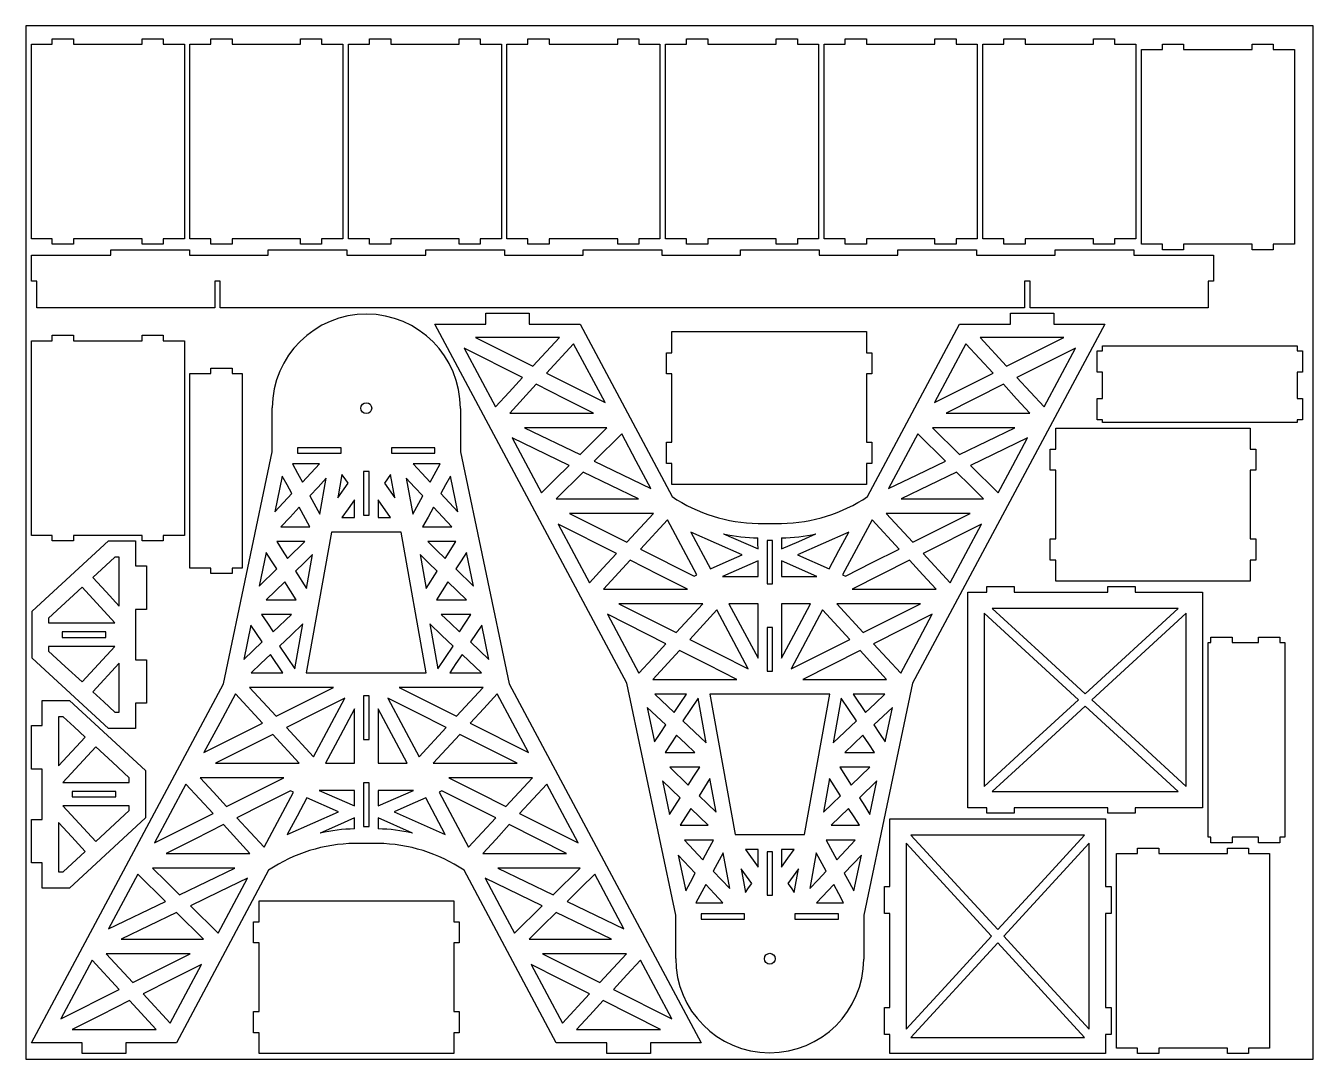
# Model space of a CAD drawing. Extents: x 0 to 710, y 0 to 570.
import ezdxf

# ---------------------------------------------------------------- set-up
doc = ezdxf.new("R2010")
doc.units = 0
doc.header["$MEASUREMENT"] = 0
doc.layers.add('DEFAULT', color=1, linetype='Continuous')

msp = doc.modelspace()

# ---------------------------------------------------------------- linework, layer by layer
at = {"color": 5}
msp.add_lwpolyline([(0, 0), (710, 0), (710, 570), (0, 570)], close=True, dxfattribs=at)
at = {"layer": 'DEFAULT'}
for p, q in [((14.6565, 559.8215), (14.6565, 562.8215)), ((14.6565, 562.8215), (26.40895, 562.8215)), ((26.40895, 562.8215), (26.40895, 559.8215)), ((64.1403, 559.8215), (64.1403, 562.8215)), ((64.1403, 562.8215), (75.7967, 562.8215)), ((75.7967, 562.8215), (75.7967, 559.8215)), ((102.02685, 559.8215), (102.02685, 562.8215)), ((102.02685, 562.8215), (113.7793, 562.8215)), ((113.7793, 562.8215), (113.7793, 559.8215)), ((151.5106, 559.8215), (151.5106, 562.8215)), ((151.5106, 562.8215), (163.16705, 562.8215)), ((163.16705, 562.8215), (163.16705, 559.8215)), ((189.48625, 559.8215), (189.48625, 562.8215)), ((189.48625, 562.8215), (201.2387, 562.8215)), ((201.2387, 562.8215), (201.2387, 559.8215)), ((238.9701, 559.8215), (238.9701, 562.8215)), ((238.9701, 562.8215), (250.6265, 562.8215)), ((250.6265, 562.8215), (250.6265, 559.8215)), ((276.94545, 559.8215), (276.94545, 562.8215)), ((276.94545, 562.8215), (288.6979, 562.8215)), ((288.6979, 562.8215), (288.6979, 559.8215)), ((326.42925, 559.8215), (326.42925, 562.8215)), ((326.42925, 562.8215), (338.08565, 562.8215)), ((338.08565, 562.8215), (338.08565, 559.8215)), ((364.40455, 559.8215), (364.40455, 562.8215)), ((364.40455, 562.8215), (376.157, 562.8215)), ((376.157, 562.8215), (376.157, 559.8215)), ((413.88835, 559.8215), (413.88835, 562.8215)), ((413.88835, 562.8215), (425.5448, 562.8215)), ((425.5448, 562.8215), (425.5448, 559.8215)), ((451.86375, 559.8215), (451.86375, 562.8215)), ((451.86375, 562.8215), (463.6162, 562.8215)), ((463.6162, 562.8215), (463.6162, 559.8215)), ((501.3475, 559.8215), (501.3475, 562.8215)), ((501.3475, 562.8215), (513.004, 562.8215)), ((513.004, 562.8215), (513.004, 559.8215)), ((539.323, 559.8215), (539.323, 562.8215)), ((539.323, 562.8215), (551.0755, 562.8215)), ((551.0755, 562.8215), (551.0755, 559.8215)), ((588.807, 559.8215), (588.807, 562.8215)), ((588.807, 562.8215), (600.463, 562.8215)), ((600.463, 562.8215), (600.463, 559.8215)), ((3.08885, 452.48655), (3.08885, 559.8215)), ((3.08885, 559.8215), (14.6565, 559.8215)), ((26.40895, 559.8215), (64.1403, 559.8215)), ((75.7967, 559.8215), (87.45915, 559.8215)), ((87.45915, 559.8215), (87.45915, 452.48655)), ((90.45915, 452.48655), (90.45915, 559.8215)), ((90.45915, 559.8215), (102.02685, 559.8215)), ((113.7793, 559.8215), (151.5106, 559.8215)), ((163.16705, 559.8215), (174.82945, 559.8215)), ((174.82945, 559.8215), (174.82945, 452.48655)), ((177.9186, 452.4865), (177.9186, 559.8215)), ((177.9186, 559.8215), (189.48625, 559.8215)), ((201.2387, 559.8215), (238.9701, 559.8215)), ((250.6265, 559.8215), (262.2889, 559.8215)), ((262.2889, 559.8215), (262.2889, 452.4865)), ((265.3778, 452.4865), (265.3778, 559.8215)), ((265.3778, 559.8215), (276.94545, 559.8215)), ((288.6979, 559.8215), (326.42925, 559.8215)), ((338.08565, 559.8215), (349.7481, 559.8215)), ((349.7481, 559.8215), (349.7481, 452.4865)), ((352.8369, 452.4862), (352.8369, 559.8215)), ((352.8369, 559.8215), (364.40455, 559.8215)), ((376.157, 559.8215), (413.88835, 559.8215)), ((425.5448, 559.8215), (437.2072, 559.8215)), ((437.2072, 559.8215), (437.2072, 452.4862)), ((440.2961, 452.4862), (440.2961, 559.8215)), ((440.2961, 559.8215), (451.86375, 559.8215)), ((463.6162, 559.8215), (501.3475, 559.8215)), ((513.004, 559.8215), (524.6665, 559.8215)), ((524.6665, 559.8215), (524.6665, 452.4862)), ((527.7555, 452.4862), (527.7555, 559.8215)), ((527.7555, 559.8215), (539.323, 559.8215)), ((551.0755, 559.8215), (588.807, 559.8215)), ((600.463, 559.8215), (612.1255, 559.8215)), ((612.1255, 559.8215), (612.1255, 452.4862)), ((615.2145, 449.4862), (615.2145, 556.8215)), ((615.2145, 556.8215), (626.782, 556.8215)), ((626.782, 556.8215), (626.782, 559.8215)), ((626.782, 559.8215), (638.5345, 559.8215)), ((638.5345, 559.8215), (638.5345, 556.8215)), ((638.5345, 556.8215), (676.266, 556.8215)), ((676.266, 556.8215), (676.266, 559.8215)), ((676.266, 559.8215), (687.9225, 559.8215)), ((687.9225, 559.8215), (687.9225, 556.8215)), ((687.9225, 556.8215), (699.585, 556.8215)), ((699.585, 556.8215), (699.585, 449.4862)), ((14.6565, 452.48655), (3.08885, 452.48655)), ((14.6565, 449.48655), (14.6565, 452.48655)), ((26.40895, 449.48655), (14.6565, 449.48655)), ((64.1403, 452.48655), (26.40895, 452.48655)), ((26.40895, 452.48655), (26.40895, 449.48655)), ((64.1403, 449.48655), (64.1403, 452.48655)), ((75.7967, 449.48655), (64.1403, 449.48655)), ((87.45915, 452.48655), (75.7967, 452.48655)), ((75.7967, 452.48655), (75.7967, 449.48655)), ((102.02685, 452.48655), (90.45915, 452.48655)), ((102.02685, 449.48655), (102.02685, 452.48655)), ((113.7793, 449.48655), (102.02685, 449.48655)), ((151.5106, 452.48655), (113.7793, 452.48655)), ((113.7793, 452.48655), (113.7793, 449.48655)), ((151.5106, 449.48655), (151.5106, 452.48655)), ((163.16705, 449.48655), (151.5106, 449.48655)), ((174.82945, 452.48655), (163.16705, 452.48655)), ((163.16705, 452.48655), (163.16705, 449.48655)), ((189.48625, 452.4865), (177.9186, 452.4865)), ((189.48625, 449.4865), (189.48625, 452.4865)), ((201.2387, 449.4865), (189.48625, 449.4865)), ((238.9701, 452.4865), (201.2387, 452.4865)), ((201.2387, 452.4865), (201.2387, 449.4865)), ((238.9701, 449.4865), (238.9701, 452.4865)), ((250.6265, 449.4865), (238.9701, 449.4865)), ((262.2889, 452.4865), (250.6265, 452.4865)), ((250.6265, 452.4865), (250.6265, 449.4865)), ((276.94545, 452.4865), (265.3778, 452.4865)), ((276.94545, 449.4865), (276.94545, 452.4865)), ((288.6979, 449.4865), (276.94545, 449.4865)), ((326.42925, 452.4865), (288.6979, 452.4865)), ((288.6979, 452.4865), (288.6979, 449.4865)), ((326.42925, 449.4865), (326.42925, 452.4865)), ((338.08565, 449.4865), (326.42925, 449.4865)), ((349.7481, 452.4865), (338.08565, 452.4865)), ((338.08565, 452.4865), (338.08565, 449.4865)), ((364.40455, 452.4862), (352.8369, 452.4862)), ((364.40455, 449.4862), (364.40455, 452.4862)), ((376.157, 449.4862), (364.40455, 449.4862)), ((413.88835, 452.4862), (376.157, 452.4862)), ((376.157, 452.4862), (376.157, 449.4862)), ((413.88835, 449.4862), (413.88835, 452.4862)), ((425.5448, 449.4862), (413.88835, 449.4862)), ((437.2072, 452.4862), (425.5448, 452.4862)), ((425.5448, 452.4862), (425.5448, 449.4862)), ((451.86375, 452.4862), (440.2961, 452.4862)), ((451.86375, 449.4862), (451.86375, 452.4862)), ((463.6162, 449.4862), (451.86375, 449.4862)), ((501.3475, 452.4862), (463.6162, 452.4862)), ((463.6162, 452.4862), (463.6162, 449.4862)), ((501.3475, 449.4862), (501.3475, 452.4862)), ((513.004, 449.4862), (501.3475, 449.4862)), ((524.6665, 452.4862), (513.004, 452.4862)), ((513.004, 452.4862), (513.004, 449.4862)), ((539.323, 452.4862), (527.7555, 452.4862)), ((539.323, 449.4862), (539.323, 452.4862)), ((551.0755, 449.4862), (539.323, 449.4862)), ((588.807, 452.4862), (551.0755, 452.4862)), ((551.0755, 452.4862), (551.0755, 449.4862)), ((588.807, 449.4862), (588.807, 452.4862)), ((600.463, 449.4862), (588.807, 449.4862)), ((612.1255, 452.4862), (600.463, 452.4862)), ((600.463, 452.4862), (600.463, 449.4862)), ((626.782, 449.4862), (615.2145, 449.4862)), ((626.782, 446.4862), (626.782, 449.4862)), ((676.266, 449.4862), (638.5345, 449.4862)), ((638.5345, 449.4862), (638.5345, 446.4862)), ((676.266, 446.4862), (676.266, 449.4862)), ((699.585, 449.4862), (687.9225, 449.4862)), ((687.9225, 449.4862), (687.9225, 446.4862)), ((3.0891, 429.14765), (3.0891, 443.39765)), ((3.08915, 443.39765), (46.93915, 443.39765)), ((46.93915, 443.39765), (46.93915, 446.39765)), ((46.93915, 446.39765), (90.33915, 446.39765)), ((90.33915, 446.39765), (90.33915, 443.39765)), ((90.33915, 443.39765), (133.7391, 443.39765)), ((133.7391, 443.39765), (133.7391, 446.39765)), ((133.7391, 446.39765), (177.1391, 446.39765)), ((177.1391, 446.39765), (177.1391, 443.39765)), ((177.1391, 443.39765), (220.5391, 443.39765)), ((220.5391, 443.39765), (220.5391, 446.39765)), ((220.5391, 446.39765), (263.9391, 446.39765)), ((263.9391, 446.39765), (263.9391, 443.39765)), ((263.9391, 443.39765), (307.3391, 443.39765)), ((307.3391, 443.39765), (307.3391, 446.39765)), ((307.3391, 446.39765), (350.7391, 446.39765)), ((350.7391, 446.39765), (350.7391, 443.39765)), ((350.7391, 443.39765), (394.1391, 443.39765)), ((394.1391, 443.39765), (394.1391, 446.39765)), ((394.1391, 446.39765), (437.5391, 446.39765)), ((437.5391, 446.39765), (437.5391, 443.39765)), ((437.5391, 443.39765), (480.9391, 443.39765)), ((480.9391, 443.39765), (480.9391, 446.39765)), ((480.9391, 446.39765), (524.339, 446.39765)), ((524.339, 446.39765), (524.339, 443.39765)), ((524.339, 443.39765), (567.739, 443.39765)), ((567.739, 443.39765), (567.739, 446.39765)), ((567.739, 446.39765), (611.139, 446.39765)), ((611.139, 446.39765), (611.139, 443.39765)), ((611.139, 443.39765), (654.989, 443.39765)), ((638.5345, 446.4862), (626.782, 446.4862)), ((654.989, 443.39765), (654.989, 429.14765)), ((687.9225, 446.4862), (676.266, 446.4862)), ((6.0891, 429.14765), (3.0891, 429.14765)), ((6.0891, 414.44765), (6.0891, 429.14765)), ((107.2391, 429.14765), (104.2391, 429.14765)), ((104.2391, 429.14765), (104.2391, 414.44765)), ((107.2391, 414.44765), (107.2391, 429.14765)), ((553.839, 429.14765), (550.839, 429.14765)), ((550.839, 429.14765), (550.839, 414.44765)), ((553.839, 414.44765), (553.839, 429.14765)), ((654.989, 429.14765), (651.989, 429.14765)), ((651.989, 429.14765), (651.989, 414.44765)), ((104.2391, 414.44765), (6.0891, 414.44765)), ((550.839, 414.44765), (107.2391, 414.44765)), ((651.989, 414.44765), (553.839, 414.44765)), ((331.55825, 207.48285), (225.58925, 405.44735)), ((225.58925, 405.44735), (253.63275, 405.44735)), ((253.63275, 405.44735), (253.63275, 411.44735)), ((253.63275, 411.44735), (277.63275, 411.44735)), ((277.63275, 411.44735), (277.63275, 405.44735)), ((277.63275, 405.44735), (305.67625, 405.44735)), ((305.67625, 405.44735), (356.4221, 310.29885)), ((464.1892, 310.29885), (514.935, 405.44735)), ((595.022, 405.44735), (489.053, 207.48285)), ((514.935, 405.44735), (542.9785, 405.44735)), ((542.9785, 405.44735), (542.9785, 411.44735)), ((542.9785, 411.44735), (566.9785, 411.44735)), ((566.9785, 411.44735), (566.9785, 405.44735)), ((566.9785, 405.44735), (595.022, 405.44735)), ((14.6565, 396.27865), (14.6565, 399.27865)), ((14.6565, 399.27865), (26.40895, 399.27865)), ((26.40895, 399.27865), (26.40895, 396.27865)), ((64.1403, 396.27865), (64.1403, 399.27865)), ((64.1403, 399.27865), (75.7967, 399.27865)), ((75.7967, 399.27865), (75.7967, 396.27865)), ((294.3376, 398.09135), (248.1064, 398.09135)), ((248.1064, 398.09135), (279.7004, 382.19435)), ((287.019, 390.14285), (294.3376, 398.09135)), ((356.31805, 389.6663), (356.31805, 401.32875)), ((356.31805, 401.32875), (463.6531, 401.32875)), ((463.6531, 401.32875), (463.6531, 389.6663)), ((572.505, 398.0912), (526.2735, 398.0912)), ((526.2735, 398.0912), (540.911, 382.1942)), ((556.708, 390.14275), (572.505, 398.0912)), ((3.08885, 288.94355), (3.08885, 396.27865)), ((3.08885, 396.27865), (14.6565, 396.27865)), ((26.40895, 396.27865), (64.1403, 396.27865)), ((75.7967, 396.27865), (87.45915, 396.27865)), ((87.45915, 396.27865), (87.45915, 288.94355)), ((274.0201, 376.0252), (241.7685, 392.25305)), ((241.7685, 392.25305), (259.0782, 359.7973)), ((302.1334, 394.6529), (287.19155, 378.4251)), ((319.44315, 362.19725), (302.1334, 394.6529)), ((518.478, 394.65285), (501.168, 362.19715)), ((533.4195, 378.425), (518.478, 394.65285)), ((578.8425, 392.25295), (546.591, 376.0251)), ((570.188, 376.0251), (578.8425, 392.25295)), ((590.762, 379.0065), (590.762, 390.7296)), ((590.762, 390.7296), (593.762, 390.7296)), ((593.762, 390.7296), (593.762, 393.39985)), ((593.762, 393.39985), (701.0965, 393.39985)), ((701.0965, 393.39985), (701.0965, 390.7296)), ((701.0965, 390.7296), (704.0965, 390.7296)), ((704.0965, 390.7296), (704.0965, 379.0065)), ((279.7004, 382.19435), (287.019, 390.1428)), ((353.31805, 378.0099), (353.31805, 389.6663)), ((353.31805, 389.6663), (356.31805, 389.6663)), ((463.6531, 389.6663), (466.6531, 389.6663)), ((466.6531, 389.6663), (466.6531, 378.0099)), ((540.911, 382.1942), (556.708, 390.1427)), ((90.45915, 270.8962), (90.45915, 378.19965)), ((90.45915, 378.19965), (102.1166, 378.19965)), ((102.1166, 378.19965), (102.1166, 381.19965)), ((102.1166, 381.19965), (113.88305, 381.19965)), ((113.88305, 381.19965), (113.88305, 378.19965)), ((113.88305, 378.19965), (119.3547, 378.19965)), ((119.3547, 378.19965), (119.3547, 270.8962)), ((287.19155, 378.4251), (303.3173, 370.31115)), ((356.31805, 378.0099), (353.31805, 378.0099)), ((356.31805, 340.27855), (356.31805, 378.0099)), ((466.6531, 378.0099), (463.6531, 378.0099)), ((463.6531, 378.0099), (463.6531, 340.27855)), ((517.294, 370.31105), (533.4195, 378.425)), ((593.762, 379.0065), (590.762, 379.0065)), ((593.762, 364.46425), (593.762, 379.0065)), ((704.0965, 379.0065), (701.0965, 379.0065)), ((701.0965, 379.0065), (701.0965, 364.46425)), ((266.54915, 367.91125), (274.0201, 376.0252)), ((281.51125, 372.2559), (266.874, 356.3589)), ((297.30825, 364.30745), (281.51125, 372.2559)), ((303.31735, 370.31115), (319.44315, 362.19725)), ((501.168, 362.19715), (517.294, 370.31105)), ((539.1, 372.2558), (507.506, 356.3588)), ((546.4185, 364.3073), (539.1, 372.2558)), ((546.591, 376.0251), (561.533, 359.7972)), ((561.533, 359.7972), (570.188, 376.0251)), ((259.0782, 359.7973), (266.54915, 367.91125)), ((313.1052, 356.3589), (297.30825, 364.3074)), ((553.737, 356.3588), (546.4185, 364.3073)), ((590.762, 352.74105), (590.762, 364.46425)), ((590.762, 364.46425), (593.762, 364.46425)), ((701.0965, 364.46425), (704.0965, 364.46425)), ((704.0965, 364.46425), (704.0965, 352.74105)), ((135.94675, 335.0944), (135.94705, 359.27745)), ((239.6639, 358.90165), (239.66425, 335.0944)), ((266.874, 356.3589), (313.1052, 356.3589)), ((507.506, 356.3588), (553.737, 356.3588)), ((320.5207, 348.29485), (275.11095, 348.29485)), ((275.11095, 348.29485), (305.6722, 333.5642)), ((313.09645, 340.92955), (320.5207, 348.29485)), ((545.5005, 348.29475), (500.0905, 348.29475)), ((500.0905, 348.29475), (514.939, 333.5641)), ((530.2195, 340.92945), (545.5005, 348.29475)), ((567.958, 336.4741), (567.958, 348.13655)), ((567.958, 348.13655), (675.293, 348.13655)), ((593.762, 352.74105), (590.762, 352.74105)), ((593.762, 351.22535), (593.762, 352.74105)), ((701.0965, 351.22535), (593.762, 351.22535)), ((675.293, 348.13655), (675.293, 336.4741)), ((704.0965, 352.74105), (701.0965, 352.74105)), ((701.0965, 352.74105), (701.0965, 351.22535)), ((299.59925, 327.5395), (268.21425, 342.66725)), ((268.21425, 342.66725), (284.3505, 312.4118)), ((305.6722, 333.5642), (313.09645, 340.92955)), ((328.6269, 344.97755), (313.3781, 329.8499)), ((336.69505, 329.8499), (328.6269, 344.97755)), ((491.98435, 344.97755), (475.8481, 314.7221)), ((507.233, 329.84985), (491.98435, 344.97755)), ((514.939, 333.5641), (530.2195, 340.92945)), ((552.397, 342.6671), (521.012, 327.53935)), ((544.329, 327.53935), (552.397, 342.6671)), ((109.0581, 207.0533), (135.94675, 335.0944)), ((149.93025, 337.30235), (149.93025, 334.30235)), ((173.93025, 337.30235), (149.93025, 337.30235)), ((149.93025, 334.30235), (173.93025, 334.30235)), ((173.93025, 334.30235), (173.93025, 337.30235)), ((201.68025, 337.30235), (201.68025, 334.30235)), ((225.68025, 337.30235), (201.68025, 337.30235)), ((201.68025, 334.30235), (225.68025, 334.30235)), ((225.68025, 334.30235), (225.68025, 337.30235)), ((239.66425, 335.0944), (266.5529, 207.05325)), ((353.31805, 328.5261), (353.31805, 340.27855)), ((353.31805, 340.27855), (356.31805, 340.27855)), ((463.6531, 340.27855), (466.6531, 340.27855)), ((466.6531, 340.27855), (466.6531, 328.5261)), ((564.958, 324.81765), (564.958, 336.4741)), ((564.958, 336.4741), (567.958, 336.4741)), ((675.293, 336.4741), (678.293, 336.4741)), ((678.293, 336.4741), (678.293, 324.81765)), ((161.9843, 328.3038), (147.0689, 328.3038)), ((147.0689, 328.3038), (149.81675, 323.27295)), ((152.5646, 318.2421), (161.9843, 328.3038)), ((228.54155, 328.30385), (213.62615, 328.30385)), ((213.62615, 328.30385), (218.336, 323.273)), ((223.0459, 318.24215), (228.54155, 328.30385)), ((291.9749, 319.9757), (299.59925, 327.5395)), ((313.3781, 329.8499), (344.76315, 314.72215)), ((344.76315, 314.72215), (336.695, 329.8499)), ((356.31805, 328.5261), (353.31805, 328.5261)), ((356.31805, 316.95845), (356.31805, 328.5261)), ((466.6531, 328.5261), (463.6531, 328.5261)), ((463.6531, 328.5261), (463.6531, 316.95845)), ((491.5406, 322.28595), (507.233, 329.84985)), ((521.012, 327.53935), (536.2605, 312.4117)), ((536.2605, 312.4117), (544.329, 327.53935)), ((141.43505, 321.64815), (137.2945, 301.9314)), ((144.07285, 316.8187), (141.43505, 321.64815)), ((149.81675, 323.27295), (152.5646, 318.2421)), ((165.7472, 320.42025), (161.2088, 315.5726)), ((162.1848, 300.62905), (165.7472, 320.42025)), ((174.3852, 322.4894), (172.0581, 309.56095)), ((176.0999, 320.07605), (174.3852, 322.4894)), ((177.81465, 317.6628), (176.0999, 320.0761)), ((186.30525, 324.0793), (186.30525, 300.0793)), ((189.30525, 324.0793), (186.30525, 324.0793)), ((189.30525, 300.0793), (189.30525, 324.0793)), ((199.5106, 320.0761), (197.7959, 317.6628)), ((201.2253, 322.4894), (199.51055, 320.07605)), ((203.5524, 309.56095), (201.2253, 322.4894)), ((214.40165, 315.57265), (209.8632, 320.4203)), ((209.8632, 320.4203), (213.42565, 300.6291)), ((218.336, 323.273), (223.0459, 318.24215)), ((234.17545, 321.64815), (231.5376, 316.81875)), ((238.31595, 301.93145), (234.17545, 321.64815)), ((284.3505, 312.4118), (291.9749, 319.97565)), ((307.30525, 323.82525), (292.4567, 309.0945)), ((322.58585, 316.45985), (307.30525, 323.82525)), ((475.8481, 314.7221), (491.5406, 322.2859)), ((513.306, 323.82505), (482.7448, 309.09435)), ((520.73, 316.4597), (513.306, 323.82505)), ((567.958, 324.81765), (564.958, 324.81765)), ((567.958, 287.08635), (567.958, 324.81765)), ((678.293, 324.81765), (675.293, 324.81765)), ((675.293, 324.81765), (675.293, 287.08635)), ((146.7107, 311.98925), (144.07285, 316.8187)), ((161.2088, 315.5726), (156.67045, 310.72495)), ((172.0581, 309.56095), (177.81465, 317.6628)), ((197.7959, 317.6628), (203.5524, 309.56095)), ((218.93995, 310.725), (214.40165, 315.57265)), ((231.5376, 316.81875), (228.8998, 311.9893)), ((337.86645, 309.0945), (322.58585, 316.45985)), ((463.6531, 316.95845), (356.31805, 316.95845)), ((528.1545, 309.09435), (520.73, 316.4597)), ((137.2945, 301.9314), (146.7107, 311.98925)), ((156.67045, 310.72495), (162.1848, 300.62905)), ((181.3043, 308.52925), (177.84185, 303.6562)), ((181.3043, 298.78315), (181.3043, 308.52925)), ((201.23115, 298.78315), (194.3063, 308.52925)), ((194.3063, 308.52925), (194.3063, 303.6562)), ((213.42565, 300.6291), (218.93995, 310.725)), ((228.8998, 311.9893), (238.31595, 301.93145)), ((292.4567, 309.0945), (337.86645, 309.0945)), ((482.7448, 309.09435), (528.1545, 309.09435)), ((145.75, 299.0602), (140.6834, 293.6483)), ((150.8166, 304.4721), (145.75, 299.0602)), ((156.7285, 293.6483), (150.8166, 304.4721)), ((177.84185, 303.6562), (174.3794, 298.78315)), ((174.3794, 298.78315), (181.3043, 298.78315)), ((186.30525, 300.0793), (189.30525, 300.0793)), ((194.3063, 303.6562), (194.3063, 298.78315)), ((194.3063, 298.78315), (201.23115, 298.78315)), ((221.83795, 299.0602), (218.882, 293.6483)), ((224.7939, 304.4721), (221.83795, 299.0602)), ((234.9271, 293.6483), (224.7939, 304.4721)), ((346.1034, 301.0305), (299.8722, 301.0305)), ((299.8722, 301.0305), (331.4662, 285.13355)), ((338.78475, 293.08205), (346.1034, 301.0305)), ((520.739, 301.03035), (474.5078, 301.03035)), ((474.5078, 301.03035), (489.14505, 285.1334)), ((504.942, 293.0819), (520.739, 301.03035)), ((140.6834, 293.6483), (156.7285, 293.6483)), ((218.882, 293.6483), (234.9271, 293.6483)), ((325.78585, 278.9643), (293.53425, 295.19215)), ((293.53425, 295.19215), (310.844, 262.7365)), ((331.4662, 285.13355), (338.7848, 293.08205)), ((353.8992, 297.592), (338.9573, 281.36415)), ((370.1392, 267.142), (353.8992, 297.592)), ((403.80465, 295.52765), (416.80665, 295.52765)), ((466.712, 297.592), (450.472, 267.14195)), ((481.6539, 281.36415), (466.712, 297.592)), ((489.14505, 285.1334), (504.942, 293.0819)), ((527.077, 295.19205), (494.8254, 278.9642)), ((518.422, 278.9642), (527.077, 295.19205)), ((14.6565, 288.94355), (3.08885, 288.94355)), ((3.58885, 247.19355), (45.58885, 285.94355)), ((14.6565, 285.94355), (14.6565, 288.94355)), ((26.40895, 285.94355), (14.6565, 285.94355)), ((64.1403, 288.94355), (26.40895, 288.94355)), ((26.40895, 288.94355), (26.40895, 285.94355)), ((45.58885, 285.94355), (60.58885, 285.94355)), ((60.58885, 285.94355), (60.58885, 272.06855)), ((64.1403, 285.94355), (64.1403, 288.94355)), ((75.7967, 285.94355), (64.1403, 285.94355)), ((87.45915, 288.94355), (75.7967, 288.94355)), ((75.7967, 288.94355), (75.7967, 285.94355)), ((153.89205, 285.51345), (138.4031, 285.51345)), ((138.4031, 285.51345), (141.3666, 280.85325)), ((144.3301, 276.1931), (153.89205, 285.51345)), ((168.6538, 290.6483), (154.7136, 213.2025)), ((187.80525, 290.6483), (168.6538, 290.6483)), ((206.9567, 290.6483), (187.8053, 290.6483)), ((220.89695, 213.2025), (206.9567, 290.6483)), ((237.20735, 285.5135), (221.7185, 285.5135)), ((221.7185, 285.5135), (226.49945, 280.8533)), ((231.2804, 276.19315), (237.20735, 285.5135)), ((394.9922, 278.13955), (366.7472, 290.63805)), ((366.7472, 290.63805), (377.5334, 270.4139)), ((384.86445, 289.7991), (403.8059, 281.41745)), ((403.8029, 284.4736), (403.79995, 287.52975)), ((403.8059, 281.41745), (403.8029, 284.4736)), ((411.80565, 286.12605), (408.80565, 286.12605)), ((408.80565, 286.12605), (408.80565, 262.12605)), ((411.80565, 262.12605), (411.80565, 286.12605)), ((416.8113, 287.52975), (416.80535, 281.41745)), ((416.80535, 281.41745), (426.27605, 285.60825)), ((453.864, 290.63805), (425.619, 278.13955)), ((426.27605, 285.60825), (435.74675, 289.7991)), ((448.4709, 280.526), (453.864, 290.63805)), ((564.958, 275.33385), (564.958, 287.08635)), ((564.958, 287.08635), (567.958, 287.08635)), ((675.293, 287.08635), (678.293, 287.08635)), ((678.293, 287.08635), (678.293, 275.33385)), ((49.10645, 276.94355), (36.94305, 265.7214)), ((51.58885, 276.94355), (49.10645, 276.94355)), ((51.58885, 249.8472), (51.58885, 276.94355)), ((132.58465, 279.50345), (128.6876, 260.94585)), ((135.48165, 274.9478), (132.58465, 279.50345)), ((141.3666, 280.85325), (144.3301, 276.1931)), ((158.1697, 278.3231), (153.47975, 273.7516)), ((154.8178, 259.701), (158.1697, 278.3231)), ((222.13075, 273.7517), (217.44075, 278.3232)), ((217.44075, 278.3232), (220.79275, 259.7011)), ((226.49945, 280.8533), (231.2804, 276.19315)), ((243.0258, 279.50345), (240.1288, 274.9478)), ((246.9229, 260.94585), (243.0258, 279.50345)), ((318.3149, 270.85045), (325.78585, 278.9643)), ((338.9573, 281.36415), (368.58745, 266.45535)), ((386.2628, 274.27675), (394.9922, 278.13955)), ((425.619, 278.13955), (443.0778, 270.41395)), ((443.0778, 270.41395), (448.4709, 280.52605)), ((466.8388, 273.90975), (481.6539, 281.36415)), ((494.8254, 278.9642), (509.7675, 262.73635)), ((509.7675, 262.73635), (518.422, 278.9642)), ((60.58885, 272.06855), (66.58885, 272.06855)), ((66.58885, 272.06855), (66.58885, 248.06855)), ((102.1166, 270.8962), (90.45915, 270.8962)), ((102.1166, 267.8646), (102.1166, 270.8962)), ((119.3547, 270.8962), (113.88305, 270.8962)), ((113.88305, 270.8962), (113.88305, 267.8646)), ((128.6876, 260.94585), (138.3787, 270.39215)), ((138.3787, 270.39215), (135.48165, 274.9478)), ((153.4798, 273.7516), (148.7898, 269.1801)), ((226.8207, 269.1802), (222.13075, 273.7517)), ((240.1288, 274.9478), (237.23175, 270.39215)), ((237.23175, 270.39215), (246.9229, 260.94585)), ((310.844, 262.7365), (318.3149, 270.85045)), ((333.277, 275.1951), (318.6398, 259.2981)), ((349.074, 267.2466), (333.277, 275.1951)), ((377.5334, 270.4139), (386.2628, 274.2767)), ((403.80465, 274.8612), (384.3178, 266.2382)), ((403.80465, 270.5497), (403.80465, 274.8612)), ((403.80465, 266.2382), (403.80465, 270.5497)), ((436.29345, 266.2382), (416.8066, 274.8612)), ((416.8066, 274.8612), (416.8066, 266.2382)), ((452.02375, 266.4553), (466.83885, 273.90975)), ((487.33425, 275.195), (455.74025, 259.29795)), ((494.65285, 267.2465), (487.33425, 275.195)), ((567.958, 275.33385), (564.958, 275.33385)), ((567.958, 263.7662), (567.958, 275.33385)), ((678.293, 275.33385), (675.293, 275.33385)), ((675.293, 275.33385), (675.293, 263.7662)), ((36.94305, 265.7214), (44.26595, 257.7843)), ((113.88305, 267.8646), (102.1166, 267.8646)), ((142.83845, 263.37915), (137.73255, 258.4023)), ((149.1682, 253.4254), (142.83845, 263.37915)), ((148.7898, 269.1801), (154.8178, 259.701)), ((220.79275, 259.7011), (226.8207, 269.1802)), ((232.77215, 263.37915), (229.6072, 258.4023)), ((242.98385, 253.4254), (232.77215, 263.37915)), ((364.871, 259.2981), (349.074, 267.2466)), ((368.58745, 266.45535), (369.36335, 266.79865)), ((369.36335, 266.79865), (370.1392, 267.142)), ((384.3178, 266.2382), (403.80465, 266.2382)), ((416.8066, 266.2382), (426.55, 266.2382)), ((426.55, 266.2382), (436.29345, 266.2382)), ((450.472, 267.14195), (452.02375, 266.4553)), ((501.9715, 259.29795), (494.65285, 267.24645)), ((675.293, 263.7662), (567.958, 263.7662)), ((31.0633, 260.2966), (12.58885, 243.25175)), ((49.14945, 240.69355), (31.0633, 260.2966)), ((44.26595, 257.7843), (51.58885, 249.8472)), ((137.73255, 258.4023), (132.6267, 253.4254)), ((229.6072, 258.4023), (226.4423, 253.4254)), ((318.6398, 259.2981), (364.871, 259.2981)), ((408.80565, 262.12605), (411.80565, 262.12605)), ((455.74025, 259.29795), (501.9715, 259.29795)), ((519.4775, 138.67765), (519.4775, 257.6776)), ((519.4775, 257.6776), (529.9775, 257.6776)), ((529.9775, 257.6776), (529.9775, 260.6776)), ((529.9775, 260.6776), (544.9775, 260.6776)), ((544.9775, 260.6776), (544.9775, 257.6776)), ((544.9775, 257.6776), (596.7275, 257.6776)), ((596.7275, 257.6776), (596.7275, 260.6776)), ((596.7275, 260.6776), (611.7275, 260.6776)), ((611.7275, 260.6776), (611.7275, 257.6776)), ((611.7275, 257.6776), (648.9775, 257.6776)), ((648.9775, 257.6776), (648.9775, 138.6776)), ((132.6267, 253.4254), (149.1682, 253.4254)), ((226.4423, 253.4254), (242.98385, 253.4254)), ((373.35815, 251.23405), (327.12695, 251.23405)), ((327.12695, 251.23405), (358.72095, 235.3371)), ((366.03955, 243.28555), (373.35815, 251.23405)), ((403.80465, 251.23405), (387.80455, 251.23405)), ((387.80455, 251.23405), (403.80465, 221.2339)), ((403.80465, 236.23395), (403.80465, 251.23405)), ((432.80675, 251.23405), (416.80665, 251.23405)), ((416.80665, 251.23405), (416.80665, 221.2339)), ((424.80665, 236.23395), (432.80675, 251.23405)), ((493.48425, 251.23405), (447.25305, 251.23405)), ((447.25305, 251.23405), (461.89025, 235.3371)), ((477.68725, 243.28555), (493.48425, 251.23405)), ((635.489, 248.67765), (532.9665, 248.67765)), ((532.9665, 248.67765), (558.597, 225.12525)), ((584.2275, 201.5729), (635.489, 248.67765)), ((3.58885, 221.19355), (3.58885, 247.19355)), ((12.58885, 243.25175), (12.58885, 241.97265)), ((12.58885, 241.97265), (12.58885, 240.69355)), ((66.58885, 248.06855), (60.58885, 248.06855)), ((60.58885, 248.06855), (60.58885, 220.31855)), ((146.49935, 245.29055), (130.0844, 245.29055)), ((130.0844, 245.29055), (133.26335, 240.5481)), ((136.4423, 235.80555), (146.49935, 245.29055)), ((245.5261, 245.29055), (229.11115, 245.29055)), ((229.11115, 245.29055), (234.1397, 240.54805)), ((239.1682, 235.80555), (245.5261, 245.29055)), ((353.04065, 229.1679), (320.78905, 245.39575)), ((320.78905, 245.39575), (338.09875, 212.94005)), ((358.72095, 235.3371), (366.03955, 243.28555)), ((381.15395, 247.79565), (366.2121, 231.5678)), ((398.4637, 215.33995), (381.15395, 247.79565)), ((439.4573, 247.79565), (422.1475, 215.33995)), ((454.39915, 231.5678), (439.4573, 247.79565)), ((461.89025, 235.3371), (477.68725, 243.28555)), ((499.82215, 245.39575), (467.57055, 229.1679)), ((491.1673, 229.1679), (499.82215, 245.39575)), ((580.533, 198.17765), (528.4775, 246.01215)), ((528.4775, 246.01215), (528.4775, 150.3431)), ((639.9775, 246.01215), (587.9225, 198.17765)), ((639.9775, 150.3431), (639.9775, 246.01215)), ((12.58885, 240.69355), (49.14945, 240.69355)), ((44.08885, 235.69355), (20.08885, 235.69355)), ((20.08885, 235.69355), (20.08885, 232.69355)), ((44.08885, 232.69355), (44.08885, 235.69355)), ((124.18125, 239.48705), (120.1891, 220.4769)), ((127.3117, 234.8169), (124.18125, 239.48705)), ((130.44215, 230.14675), (127.3117, 234.8169)), ((133.26335, 240.54805), (136.4423, 235.80555)), ((152.80585, 240.05635), (146.367, 233.98375)), ((148.35645, 215.33745), (152.80585, 240.05635)), ((229.2435, 233.98375), (222.80465, 240.05635)), ((222.80465, 240.05635), (227.25405, 215.33745)), ((234.1397, 240.54805), (239.1682, 235.80555)), ((248.2988, 234.81685), (245.16835, 230.1467)), ((251.42925, 239.487), (248.2988, 234.81685)), ((255.4214, 220.47685), (251.42925, 239.487)), ((403.80465, 221.2339), (403.80465, 236.23395)), ((411.8056, 238.12605), (408.8056, 238.12605)), ((408.8056, 238.12605), (408.8056, 214.12605)), ((411.8056, 214.12605), (411.8056, 238.12605)), ((416.80665, 221.2339), (424.8067, 236.23395)), ((49.14945, 227.69355), (12.58885, 227.69355)), ((12.58885, 227.69355), (12.58885, 225.13535)), ((20.08885, 232.69355), (44.08885, 232.69355)), ((31.0633, 208.0905), (49.14945, 227.69355)), ((120.1891, 220.4769), (130.44215, 230.14675)), ((146.367, 233.98375), (139.9282, 227.91115)), ((139.9282, 227.91115), (148.35645, 215.33745)), ((227.25405, 215.33745), (235.68235, 227.91115)), ((235.68235, 227.91115), (229.24355, 233.98375)), ((245.16835, 230.1467), (255.4214, 220.47685)), ((345.5697, 221.05395), (353.04065, 229.1679)), ((366.2121, 231.5678), (382.3379, 223.45385)), ((438.27335, 223.45385), (454.39915, 231.5678)), ((467.57055, 229.1679), (482.51245, 212.9401)), ((482.51245, 212.9401), (491.1673, 229.1679)), ((652.0665, 122.42355), (652.0665, 229.758)), ((652.0665, 229.758), (653.582, 229.758)), ((653.582, 229.758), (653.582, 232.758)), ((653.582, 232.758), (665.3055, 232.758)), ((665.3055, 232.758), (665.3055, 229.758)), ((665.3055, 229.758), (679.8475, 229.758)), ((679.8475, 229.758), (679.8475, 232.758)), ((679.8475, 232.758), (691.571, 232.758)), ((691.571, 232.758), (691.571, 229.758)), ((691.571, 229.758), (694.241, 229.758)), ((694.241, 229.758), (694.241, 122.42355)), ((45.58885, 182.44355), (3.58885, 221.19355)), ((12.58885, 225.13535), (21.8261, 216.6129)), ((60.58885, 220.31855), (66.58885, 220.31855)), ((66.58885, 220.31855), (66.58885, 196.31855)), ((135.0344, 223.2958), (129.68345, 218.24915)), ((141.8, 213.20255), (135.0344, 223.2958)), ((240.5761, 223.29575), (237.1933, 218.2491)), ((251.2781, 213.2025), (240.5761, 223.29575)), ((338.09875, 212.94005), (345.5697, 221.05395)), ((360.5318, 225.3986), (345.89455, 209.50165)), ((376.3288, 217.4501), (360.5318, 225.3986)), ((382.3379, 223.45385), (398.4637, 215.33995)), ((422.1475, 215.33995), (438.2733, 223.45385)), ((460.0794, 225.3986), (428.48545, 209.50165)), ((467.39805, 217.4501), (460.0794, 225.3986)), ((558.597, 225.12525), (584.2275, 201.5729)), ((21.8261, 216.6129), (31.0633, 208.0905)), ((51.58885, 218.53985), (36.94305, 202.6657)), ((51.58885, 191.44355), (51.58885, 218.53985)), ((129.68345, 218.24915), (124.33245, 213.20255)), ((124.33245, 213.20255), (141.8, 213.20255)), ((154.7136, 213.2025), (220.89695, 213.2025)), ((237.1933, 218.2491), (233.8105, 213.2025)), ((233.8105, 213.2025), (251.2781, 213.2025)), ((392.12575, 209.50165), (376.32885, 217.4501)), ((408.8056, 214.12605), (411.8056, 214.12605)), ((474.71665, 209.50165), (467.39805, 217.4501)), ((3.0891, 9.08885), (109.0581, 207.0533)), ((266.5529, 207.05325), (372.5219, 9.0888)), ((358.44685, 79.4417), (331.55825, 207.48285)), ((345.89455, 209.50165), (392.12575, 209.50165)), ((428.48545, 209.50165), (474.71665, 209.50165)), ((489.053, 207.48285), (462.16435, 79.4417)), ((36.94305, 202.6657), (43.02475, 197.0546)), ((115.5985, 201.59645), (106.94365, 185.3686)), ((130.54035, 185.3686), (115.5985, 201.59645)), ((169.62545, 205.03485), (123.39425, 205.03485)), ((123.39425, 205.03485), (130.7129, 197.08635)), ((138.0315, 189.13785), (169.62545, 205.03485)), ((158.6537, 166.74075), (175.9634, 199.1965)), ((175.9634, 199.1965), (159.8376, 191.08255)), ((186.30535, 200.4104), (186.30535, 176.4104)), ((189.30535, 200.4104), (186.30535, 200.4104)), ((189.30535, 176.4104), (189.30535, 200.4104)), ((215.77305, 191.08255), (199.64725, 199.1965)), ((199.64725, 199.1965), (216.95695, 166.74075)), ((252.21635, 205.0348), (205.98515, 205.0348)), ((205.98515, 205.0348), (221.78215, 197.0863)), ((237.57915, 189.1378), (252.21635, 205.0348)), ((260.0122, 201.59645), (252.54125, 193.4825)), ((277.3219, 169.14075), (260.0122, 201.59645)), ((364.3004, 201.334), (346.8328, 201.334)), ((346.8328, 201.334), (357.5348, 191.24075)), ((360.91755, 196.28735), (364.3004, 201.334)), ((370.8568, 199.199), (362.42855, 186.6253)), ((375.3062, 174.4801), (370.8568, 199.199)), ((443.39725, 201.334), (377.21395, 201.334)), ((377.21395, 201.334), (391.1542, 123.88815)), ((429.457, 123.88815), (443.39725, 201.334)), ((449.7544, 199.199), (445.305, 174.4801)), ((458.18265, 186.6253), (449.7544, 199.199)), ((473.77845, 201.33395), (456.31085, 201.33395)), ((456.31085, 201.33395), (463.07645, 191.2407)), ((468.42745, 196.2873), (473.77845, 201.33395)), ((9.08885, 184.06845), (9.08885, 197.94345)), ((9.08885, 197.94345), (24.08885, 197.94345)), ((24.08885, 197.94345), (66.08885, 159.19345)), ((43.02475, 197.0546), (49.10645, 191.44355)), ((66.58885, 196.31855), (60.58885, 196.31855)), ((60.58885, 196.31855), (60.58885, 182.44355)), ((130.7129, 197.08635), (138.0315, 189.13785)), ((181.30435, 193.3026), (173.3043, 178.30245)), ((181.30435, 163.3024), (181.30435, 193.3026)), ((210.30645, 163.3024), (194.30635, 193.3026)), ((194.30635, 193.3026), (194.30635, 178.3025)), ((221.78215, 197.0863), (237.57915, 189.1378)), ((252.54125, 193.4825), (245.0703, 185.3686)), ((352.94245, 184.38975), (342.68945, 194.05965)), ((342.68945, 194.05965), (346.68155, 175.04945)), ((357.5348, 191.24075), (360.9176, 196.28735)), ((463.07645, 191.2407), (468.42745, 196.2873)), ((477.9218, 194.05965), (467.66875, 184.3897)), ((473.92965, 175.04945), (477.9218, 194.05965)), ((554.505, 174.2604), (580.533, 198.17765)), ((584.2275, 194.7824), (558.597, 171.23005)), ((635.489, 147.67765), (584.2275, 194.7824)), ((587.9225, 198.17765), (613.95, 174.2604)), ((20.57125, 188.94345), (18.08885, 188.94345)), ((18.08885, 188.94345), (18.08885, 161.84715)), ((26.65295, 183.3324), (20.57125, 188.94345)), ((49.10645, 191.44355), (51.58885, 191.44355)), ((106.94365, 185.3686), (98.28875, 169.14075)), ((98.28875, 169.14075), (130.54035, 185.3686)), ((159.8376, 191.0826), (143.71185, 182.96865)), ((231.89885, 182.96865), (215.77305, 191.0826)), ((245.0703, 185.3686), (277.3219, 169.14075)), ((362.42855, 186.6253), (368.8674, 180.5527)), ((451.7438, 180.5527), (458.18265, 186.6253)), ((3.08885, 160.06845), (3.08885, 184.06845)), ((3.08885, 184.06845), (9.08885, 184.06845)), ((18.08885, 161.84715), (32.73465, 177.7213)), ((32.73465, 177.7213), (26.65295, 183.3324)), ((60.58885, 182.44355), (45.58885, 182.44355)), ((136.22065, 179.1994), (120.4237, 171.2509)), ((150.8579, 163.3024), (136.22065, 179.1994)), ((143.71185, 182.96865), (158.6537, 166.74075)), ((173.3043, 178.3025), (165.30425, 163.3024)), ((194.30635, 178.3025), (194.30635, 163.3024)), ((216.95695, 166.74075), (231.89885, 182.96865)), ((239.39, 179.1994), (232.0714, 171.2509)), ((270.984, 163.3024), (239.39, 179.1994)), ((346.68155, 175.04945), (349.812, 179.7196)), ((349.812, 179.7196), (352.94245, 184.38975)), ((358.9426, 178.7309), (352.5847, 169.2459)), ((363.97115, 173.9884), (358.9426, 178.7309)), ((368.8674, 180.5527), (375.3062, 174.4801)), ((445.305, 174.4801), (451.7438, 180.5527)), ((461.66855, 178.7309), (451.6115, 169.2459)), ((464.8475, 173.9884), (461.66855, 178.7309)), ((467.66875, 184.3897), (470.7992, 179.71955)), ((470.79915, 179.7196), (473.92965, 175.04945)), ((38.6144, 172.2965), (20.52825, 152.69345)), ((47.8516, 163.7741), (38.6144, 172.2965)), ((120.4237, 171.2509), (104.6267, 163.3024)), ((186.30535, 176.4104), (189.30535, 176.4104)), ((232.0714, 171.2509), (224.7528, 163.3024)), ((368.99965, 169.2459), (363.97115, 173.9884)), ((468.02645, 169.2459), (464.8475, 173.9884)), ((528.4775, 150.3431), (554.505, 174.2604)), ((558.597, 171.23005), (532.9665, 147.67765)), ((613.95, 174.2604), (639.9775, 150.3431)), ((57.08885, 155.25165), (47.8516, 163.7741)), ((104.6267, 163.3024), (150.8579, 163.3024)), ((165.30425, 163.3024), (181.30435, 163.3024)), ((194.30635, 163.3024), (210.30645, 163.3024)), ((224.7528, 163.3024), (270.984, 163.3024)), ((352.5847, 169.2459), (368.99965, 169.2459)), ((451.6115, 169.2459), (468.02645, 169.2459)), ((9.08885, 160.06845), (3.08885, 160.06845)), ((9.08885, 132.31845), (9.08885, 160.06845)), ((66.08885, 159.19345), (66.08885, 133.19345)), ((371.6686, 161.11105), (355.127, 161.11105)), ((355.127, 161.11105), (365.3388, 151.1573)), ((368.5037, 156.1342), (371.6686, 161.11105)), ((465.4842, 161.11105), (448.94265, 161.11105)), ((448.94265, 161.11105), (455.27245, 151.1573)), ((460.3783, 156.1342), (465.4842, 161.11105)), ((20.52825, 152.69345), (57.08885, 152.69345)), ((57.08885, 152.69345), (57.08885, 155.25165)), ((88.34385, 151.7999), (79.689, 135.57205)), ((103.28575, 135.57205), (88.34385, 151.7999)), ((142.3709, 155.2383), (96.13965, 155.2383)), ((96.13965, 155.2383), (103.4583, 147.28985)), ((110.7769, 139.34135), (142.3709, 155.2383)), ((186.30535, 152.41045), (186.30535, 128.41045)), ((189.30535, 152.41045), (186.30535, 152.41045)), ((189.30535, 128.41045), (189.30535, 152.41045)), ((279.47115, 155.23835), (233.23995, 155.23835)), ((233.23995, 155.23835), (249.03695, 147.2899)), ((264.83395, 139.3414), (279.47115, 155.23835)), ((287.267, 151.79995), (279.79605, 143.686)), ((304.5767, 119.34425), (287.267, 151.79995)), ((360.87905, 144.14435), (351.1879, 153.59065)), ((351.1879, 153.59065), (355.085, 135.03305)), ((365.3388, 151.1573), (368.50365, 156.1342)), ((377.3181, 154.83545), (371.29015, 145.3563)), ((380.6701, 136.21335), (377.3181, 154.83545)), ((443.2931, 154.83545), (439.9411, 136.21335)), ((449.32105, 145.3563), (443.2931, 154.83545)), ((455.27245, 151.1573), (460.37825, 156.1342)), ((469.4233, 153.59065), (459.73215, 144.14435)), ((465.5262, 135.03305), (469.4233, 153.59065)), ((49.58885, 147.69345), (25.58885, 147.69345)), ((25.58885, 147.69345), (25.58885, 144.69345)), ((25.58885, 144.69345), (49.58885, 144.69345)), ((49.58885, 144.69345), (49.58885, 147.69345)), ((103.4583, 147.28985), (110.7769, 139.34135)), ((146.08735, 148.081), (131.27225, 140.6266)), ((131.399, 116.9443), (147.63905, 147.39435)), ((147.63905, 147.39435), (146.08735, 148.081)), ((155.03325, 144.12235), (149.64015, 134.0103)), ((172.49205, 136.39675), (155.03325, 144.12235)), ((171.5609, 148.2983), (161.8175, 148.2983)), ((161.8175, 148.2983), (181.30435, 139.6753)), ((181.30435, 148.2983), (171.5609, 148.2983)), ((181.30435, 139.6753), (181.30435, 148.2983)), ((194.30635, 139.6753), (213.79315, 148.2983)), ((213.79315, 148.2983), (194.30635, 148.2983)), ((194.30635, 148.2983), (194.30635, 143.9868)), ((194.30635, 143.9868), (194.30635, 139.6753)), ((220.57765, 144.12235), (211.84825, 140.25955)), ((231.3639, 123.8982), (220.57765, 144.12235)), ((228.74775, 147.73765), (227.9719, 147.39435)), ((227.9719, 147.39435), (244.2119, 116.9443)), ((229.52365, 148.081), (228.74775, 147.73765)), ((259.15375, 133.17215), (229.52365, 148.081)), ((249.03695, 147.2899), (264.83395, 139.3414)), ((279.796, 143.68605), (272.32515, 135.5721)), ((357.98205, 139.5887), (360.87905, 144.14435)), ((371.29015, 145.3563), (375.9801, 140.7848)), ((444.6311, 140.78475), (449.32105, 145.3563)), ((459.73215, 144.14435), (462.62915, 139.5887)), ((532.9665, 147.67765), (635.489, 147.67765)), ((57.08885, 139.69345), (20.52825, 139.69345)), ((20.52825, 139.69345), (38.6144, 120.0904)), ((38.6144, 120.0904), (57.08885, 137.13525)), ((57.08885, 138.41435), (57.08885, 139.69345)), ((57.08885, 137.13525), (57.08885, 138.41435)), ((79.689, 135.57205), (71.03415, 119.3442)), ((71.03415, 119.3442), (103.28575, 135.57205)), ((131.2722, 140.6266), (116.45715, 133.17215)), ((144.24705, 123.8982), (172.49205, 136.39675)), ((211.84825, 140.25955), (203.1189, 136.39675)), ((203.1189, 136.39675), (231.3639, 123.8982)), ((272.32515, 135.5721), (304.5767, 119.34425)), ((355.085, 135.03305), (357.98205, 139.5887)), ((366.83045, 138.3433), (360.90345, 129.023)), ((371.6114, 133.68315), (366.83045, 138.3433)), ((375.9801, 140.7848), (380.6701, 136.21335)), ((439.9411, 136.21335), (444.6311, 140.7848)), ((453.78075, 138.3433), (444.21885, 129.023)), ((456.74425, 133.68315), (453.78075, 138.3433)), ((462.62915, 139.5887), (465.5262, 135.03305)), ((529.9775, 138.6776), (519.4775, 138.6776)), ((529.9775, 135.6776), (529.9775, 138.6776)), ((544.9775, 135.6776), (529.9775, 135.6776)), ((596.7275, 138.6776), (544.9775, 138.6776)), ((544.9775, 138.6776), (544.9775, 135.6776)), ((596.7275, 135.6776), (596.7275, 138.6776)), ((611.7275, 135.6776), (596.7275, 135.6776)), ((648.9775, 138.6776), (611.7275, 138.6776)), ((611.7275, 138.6776), (611.7275, 135.6776)), ((3.08885, 108.31845), (3.08885, 132.31845)), ((3.08885, 132.31845), (9.08885, 132.31845)), ((25.41175, 122.6027), (18.08885, 130.5398)), ((18.08885, 130.5398), (18.08885, 103.44345)), ((66.08885, 133.19345), (24.08885, 94.44345)), ((108.96605, 129.4029), (93.16905, 121.4544)), ((123.60325, 113.5059), (108.96605, 129.4029)), ((116.45715, 133.17215), (131.399, 116.9443)), ((149.64015, 134.0103), (144.24705, 123.8982)), ((171.835, 128.928), (162.3643, 124.7372)), ((181.3057, 133.11885), (171.835, 128.928)), ((181.29975, 127.0065), (181.3057, 133.11885)), ((186.30535, 128.41045), (189.30535, 128.41045)), ((213.24665, 124.7372), (194.3052, 133.11885)), ((194.3052, 133.11885), (194.30815, 130.0627)), ((194.3082, 130.0627), (194.31115, 127.0065)), ((244.2119, 116.9443), (259.15375, 133.17215)), ((266.6448, 129.4029), (259.3262, 121.4544)), ((298.2388, 113.5059), (266.6448, 129.4029)), ((360.90345, 129.023), (376.39235, 129.023)), ((376.39235, 129.023), (371.6114, 133.68315)), ((444.21885, 129.023), (459.70775, 129.023)), ((459.70775, 129.023), (456.74425, 133.68315)), ((476.50055, 95.3385), (476.50055, 132.58845)), ((476.50055, 132.58845), (595.5005, 132.58845)), ((595.5005, 132.58845), (595.5005, 95.33845)), ((32.73465, 114.6656), (25.41175, 122.6027)), ((93.16905, 121.4544), (77.37205, 113.5059)), ((259.3262, 121.4544), (252.0076, 113.5059)), ((379.22885, 120.88815), (363.18375, 120.88815)), ((363.18375, 120.88815), (373.3169, 110.0644)), ((376.27285, 115.4763), (379.22885, 120.88815)), ((391.1542, 123.88815), (410.3056, 123.88815)), ((410.3056, 123.88815), (429.457, 123.88815)), ((457.42745, 120.8881), (441.3824, 120.8881)), ((441.3824, 120.8881), (447.2943, 110.06435)), ((452.3609, 115.47625), (457.42745, 120.8881)), ((583.835, 123.58845), (488.166, 123.58845)), ((488.166, 123.58845), (536.0005, 71.53325)), ((559.918, 97.56085), (583.835, 123.58845)), ((653.582, 122.42355), (652.0665, 122.42355)), ((653.582, 119.42355), (653.582, 122.42355)), ((679.8475, 122.42355), (665.3055, 122.42355)), ((665.3055, 122.42355), (665.3055, 119.42355)), ((679.8475, 119.42355), (679.8475, 122.42355)), ((694.241, 122.42355), (691.571, 122.42355)), ((691.571, 122.42355), (691.571, 119.42355)), ((20.57125, 103.44345), (32.73465, 114.6656)), ((194.30655, 119.00845), (181.30455, 119.00845)), ((373.3169, 110.0644), (376.27285, 115.4763)), ((384.68515, 113.9074), (379.1708, 103.81155)), ((388.24755, 94.1162), (384.68515, 113.9074)), ((403.8046, 115.7533), (396.87975, 115.7533)), ((396.87975, 115.7533), (403.8046, 106.0072)), ((403.8046, 110.88025), (403.8046, 115.7533)), ((411.8056, 114.4572), (408.8056, 114.4572)), ((408.8056, 114.4572), (408.8056, 90.4572)), ((411.8056, 90.4572), (411.8056, 114.4572)), ((423.7314, 115.7533), (416.8066, 115.7533)), ((416.8066, 115.7533), (416.8066, 106.0072)), ((420.269, 110.88025), (423.7314, 115.7533)), ((435.9261, 113.90735), (432.3637, 94.11615)), ((441.44045, 103.8115), (435.9261, 113.90735)), ((447.2943, 110.06435), (452.3609, 115.47625)), ((532.6055, 67.83845), (485.50055, 119.0995)), ((485.50055, 119.0995), (485.50055, 16.57735)), ((586.5005, 119.09955), (539.396, 67.8385)), ((586.5005, 16.5774), (586.5005, 119.09955)), ((613.157, 113.42355), (613.157, 116.42355)), ((613.157, 116.42355), (624.9095, 116.42355)), ((624.9095, 116.42355), (624.9095, 113.42355)), ((665.3055, 119.42355), (653.582, 119.42355)), ((662.641, 113.42355), (662.641, 116.42355)), ((662.641, 116.42355), (674.2975, 116.42355)), ((674.2975, 116.42355), (674.2975, 113.42355)), ((691.571, 119.42355), (679.8475, 119.42355)), ((9.08885, 108.31845), (3.08885, 108.31845)), ((9.08885, 94.44345), (9.08885, 108.31845)), ((77.37205, 113.5059), (123.60325, 113.5059)), ((252.0076, 113.5059), (298.2388, 113.5059)), ((369.21105, 102.5472), (359.7949, 112.6051)), ((359.7949, 112.6051), (363.9354, 92.88835)), ((403.8046, 106.0072), (403.8046, 110.88025)), ((416.8066, 106.0072), (420.26905, 110.88025)), ((460.8163, 112.60505), (451.4002, 102.54715)), ((456.6758, 92.8883), (460.8163, 112.60505)), ((601.5895, 6.0885), (601.5895, 113.42355)), ((601.5895, 113.42355), (613.157, 113.42355)), ((624.9095, 113.42355), (662.641, 113.42355)), ((674.2975, 113.42355), (685.96, 113.42355)), ((685.96, 113.42355), (685.96, 6.0885)), ((18.08885, 103.44345), (20.57125, 103.44345)), ((61.85035, 102.12455), (53.78225, 86.99685)), ((77.0991, 86.99685), (61.85035, 102.12455)), ((115.3663, 105.44185), (69.95655, 105.44185)), ((69.95655, 105.44185), (77.3808, 98.0765)), ((133.922, 104.23725), (83.1761, 9.0888)), ((84.80505, 90.71115), (115.3663, 105.44185)), ((106.12675, 69.5587), (122.263, 99.81415)), ((122.263, 99.81415), (106.5705, 92.25025)), ((292.43495, 9.0888), (241.6891, 104.23725)), ((284.7329, 84.6865), (253.3479, 99.8142)), ((253.3479, 99.8142), (261.4161, 84.6865)), ((305.65435, 105.44185), (260.24455, 105.44185)), ((260.24455, 105.44185), (275.5252, 98.0765)), ((290.8058, 90.7112), (305.65435, 105.44185)), ((313.76055, 102.1246), (306.13615, 94.56075)), ((329.8968, 71.86915), (313.76055, 102.1246)), ((366.5732, 97.7178), (369.21105, 102.5472)), ((379.1708, 103.81155), (383.7092, 98.9639)), ((400.31495, 96.8737), (394.5584, 104.9755)), ((394.5584, 104.9755), (396.88555, 92.0471)), ((426.05275, 104.97545), (420.2962, 96.87365)), ((423.7257, 92.04705), (426.05275, 104.97545)), ((436.90205, 98.96385), (441.44045, 103.8115)), ((451.4002, 102.54715), (454.038, 97.71775)), ((24.08885, 94.44345), (9.08885, 94.44345)), ((77.3808, 98.0765), (84.80505, 90.71115)), ((275.5252, 98.0765), (290.8058, 90.7112)), ((306.13615, 94.5608), (298.5118, 86.99685)), ((363.9354, 92.88835), (366.5732, 97.7178)), ((375.06495, 96.29435), (369.56925, 86.23265)), ((379.7748, 91.2635), (375.06495, 96.29435)), ((383.7092, 98.9639), (388.24755, 94.1162)), ((396.88555, 92.0471), (398.60025, 94.4604)), ((398.6003, 94.4604), (400.31495, 96.8737)), ((420.2962, 96.87365), (422.0109, 94.46035)), ((422.01095, 94.46035), (423.7257, 92.04705)), ((432.3637, 94.11615), (436.90205, 98.96385)), ((445.5463, 96.2943), (436.12655, 86.2326)), ((448.29415, 91.26345), (445.5463, 96.2943)), ((454.038, 97.71775), (456.6758, 92.8883)), ((473.50055, 80.3385), (473.50055, 95.3385)), ((473.50055, 95.3385), (476.50055, 95.3385)), ((536.0005, 71.53325), (559.9175, 97.56085)), ((595.5005, 95.33845), (598.5005, 95.33845)), ((598.5005, 95.33845), (598.5005, 80.33845)), ((53.78225, 86.99685), (45.7141, 71.86915)), ((45.7141, 71.86915), (77.0991, 86.99685)), ((106.5705, 92.25025), (90.878, 84.6864)), ((128.67875, 75.7967), (128.67875, 87.45915)), ((128.67875, 87.45915), (236.0138, 87.45915)), ((236.0138, 87.45915), (236.0138, 75.7967)), ((298.5118, 86.99685), (329.8968, 71.86915)), ((369.56925, 86.23265), (384.4847, 86.23265)), ((384.4847, 86.23265), (379.7748, 91.2635)), ((408.8056, 90.4572), (411.8056, 90.4572)), ((436.12655, 86.2326), (451.042, 86.2326)), ((451.042, 86.2326), (448.29415, 91.26345)), ((83.17205, 80.9721), (67.8914, 73.60675)), ((98.02055, 66.2414), (83.17205, 80.9721)), ((90.878, 84.6864), (106.12675, 69.5587)), ((261.41605, 84.6865), (269.48415, 69.55875)), ((269.48415, 69.55875), (284.7329, 84.6865)), ((292.43885, 80.9722), (285.0146, 73.60685)), ((323.0001, 66.2415), (292.43885, 80.9722)), ((358.4472, 55.63445), (358.44685, 79.4417)), ((396.4306, 80.2341), (372.4306, 80.2341)), ((372.4306, 80.2341), (372.4306, 77.2341)), ((396.4306, 77.2341), (396.4306, 80.2341)), ((448.18065, 80.23405), (424.18065, 80.23405)), ((424.18065, 80.23405), (424.18065, 77.23405)), ((448.18065, 77.23405), (448.18065, 80.23405)), ((462.16435, 79.4417), (462.164, 55.25875)), ((476.50055, 80.3385), (473.50055, 80.3385)), ((476.50055, 28.5885), (476.50055, 80.3385)), ((598.5005, 80.33845), (595.5005, 80.33845)), ((595.5005, 80.33845), (595.5005, 28.58845)), ((67.8914, 73.60675), (52.6108, 66.2414)), ((125.67875, 64.1403), (125.67875, 75.7967)), ((125.67875, 75.7967), (128.67875, 75.7967)), ((236.0138, 75.7967), (239.0138, 75.7967)), ((239.0138, 75.7967), (239.0138, 64.1403)), ((285.0146, 73.60685), (277.59035, 66.2415)), ((372.4306, 77.2341), (396.4306, 77.2341)), ((424.18065, 77.23405), (448.18065, 77.23405)), ((52.6108, 66.2414), (98.02055, 66.2414)), ((128.67875, 64.1403), (125.67875, 64.1403)), ((128.67875, 26.40895), (128.67875, 64.1403)), ((239.0138, 64.1403), (236.0138, 64.1403)), ((236.0138, 64.1403), (236.0138, 26.40895)), ((277.59035, 66.2415), (323.0001, 66.2415)), ((536.0005, 64.1437), (488.16605, 12.0885)), ((509.053, 42.20795), (532.6055, 67.83845)), ((559.918, 38.1161), (536.0005, 64.1437)), ((539.396, 67.8385), (562.948, 42.20795)), ((90.60505, 58.1774), (44.37385, 58.1774)), ((44.37385, 58.1774), (51.69245, 50.2289)), ((59.01105, 42.28045), (90.60505, 58.1774)), ((331.23705, 58.1774), (285.00585, 58.1774)), ((285.00585, 58.1774), (300.80285, 50.2289)), ((316.5998, 42.28045), (331.23705, 58.1774)), ((36.57805, 54.739), (27.9232, 38.51115)), ((51.5199, 38.51115), (36.57805, 54.739)), ((51.69245, 50.2289), (59.01105, 42.28045)), ((79.63325, 19.8834), (96.94295, 52.3391)), ((96.94295, 52.3391), (80.81715, 44.22515)), ((294.79375, 44.2252), (278.66795, 52.3391)), ((278.66795, 52.3391), (295.97765, 19.88345)), ((300.80285, 50.2289), (316.5998, 42.28045)), ((339.03285, 54.739), (331.5619, 46.6251)), ((356.34255, 22.2833), (339.03285, 54.739)), ((80.81715, 44.22515), (64.69135, 36.11125)), ((310.91955, 36.1113), (294.79375, 44.2252)), ((331.5619, 46.6251), (324.09095, 38.51115)), ((27.9232, 38.51115), (19.2683, 22.2833)), ((19.2683, 22.2833), (51.5199, 38.51115)), ((64.69135, 36.11125), (79.63325, 19.8834)), ((295.97765, 19.88345), (310.91955, 36.1113)), ((324.09095, 38.51115), (356.34255, 22.2833)), ((485.50055, 16.57735), (509.053, 42.2079)), ((583.835, 12.0885), (559.918, 38.1161)), ((562.948, 42.20795), (586.5005, 16.5774)), ((57.2002, 32.34195), (41.40325, 24.39345)), ((71.83745, 16.445), (57.2002, 32.34195)), ((318.4107, 32.34195), (311.09205, 24.3935)), ((350.00465, 16.44505), (318.4107, 32.34195)), ((473.50055, 13.5885), (473.50055, 28.5885)), ((473.50055, 28.5885), (476.50055, 28.5885)), ((595.5005, 28.58845), (598.5005, 28.58845)), ((598.5005, 28.58845), (598.5005, 13.58845)), ((41.40325, 24.39345), (25.60625, 16.445)), ((125.67875, 14.6565), (125.67875, 26.40895)), ((125.67875, 26.40895), (128.67875, 26.40895)), ((236.0138, 26.40895), (239.0138, 26.40895)), ((239.0138, 26.40895), (239.0138, 14.6565)), ((311.09205, 24.3935), (303.77345, 16.44505)), ((25.60625, 16.445), (71.83745, 16.445)), ((128.67875, 14.6565), (125.67875, 14.6565)), ((128.67875, 3.08885), (128.67875, 14.6565)), ((239.0138, 14.6565), (236.0138, 14.6565)), ((236.0138, 14.6565), (236.0138, 3.08885)), ((303.77345, 16.44505), (350.00465, 16.44505)), ((31.1326, 9.08885), (3.0891, 9.08885)), ((31.1326, 3.08885), (31.1326, 9.08885)), ((83.17605, 9.08885), (55.1326, 9.08885)), ((55.1326, 9.08885), (55.1326, 3.08885)), ((320.4784, 9.0888), (292.43495, 9.0888)), ((320.4784, 3.0888), (320.4784, 9.0888)), ((372.5219, 9.0888), (344.4784, 9.0888)), ((344.4784, 9.0888), (344.4784, 3.0888)), ((476.50055, 13.5885), (473.50055, 13.5885)), ((476.50055, 3.0885), (476.50055, 13.5885)), ((488.16605, 12.0885), (583.835, 12.0885)), ((598.5005, 13.58845), (595.5005, 13.58845)), ((595.5005, 13.58845), (595.5005, 3.08845)), ((55.1326, 3.08885), (31.1326, 3.08885)), ((236.0138, 3.08885), (128.67875, 3.08885)), ((344.4784, 3.0888), (320.4784, 3.0888)), ((595.5005, 3.0885), (476.50055, 3.0885)), ((613.157, 6.0885), (601.5895, 6.0885)), ((613.157, 3.0885), (613.157, 6.0885)), ((624.9095, 3.0885), (613.157, 3.0885)), ((662.641, 6.0885), (624.9095, 6.0885)), ((624.9095, 6.0885), (624.9095, 3.0885)), ((662.641, 3.0885), (662.641, 6.0885)), ((674.2975, 3.0885), (662.641, 3.0885)), ((685.96, 6.0885), (674.2975, 6.0885)), ((674.2975, 6.0885), (674.2975, 3.0885))]:
    msp.add_line(p, q, dxfattribs=at)
for centre in [(187.80525, 359.08885), (410.30565, 55.4476)]:
    msp.add_circle(centre, 3.00001, dxfattribs=at)
for centre, radius, start, end in [((187.8055, 359.08885), 51.85879, 359.79321231, 179.7916278), ((404.9971, 382.7344), 87.21491, 236.15433964, 269.21658031), ((415.6142, 382.7344), 87.21491, 270.78339965, 303.8456437), ((405.0154, 377.8057), 90.28412, 257.1032729, 269.22862966), ((415.5959, 377.8057), 90.28409, 270.77133161, 282.89668934), ((182.51515, 36.7306), 90.2841, 90.77133194, 102.89668826), ((193.09575, 36.7306), 90.28408, 77.10328342, 89.22866806), ((182.497, 31.8017), 87.2149, 90.7833997, 123.84565133), ((193.1141, 31.8017), 87.2149, 56.15434937, 89.21660032), ((410.3056, 55.44735), 51.85874, 179.79327975, 359.79162762)]:
    msp.add_arc(centre, radius, start, end, dxfattribs=at)

doc.saveas('drawing.dxf')
